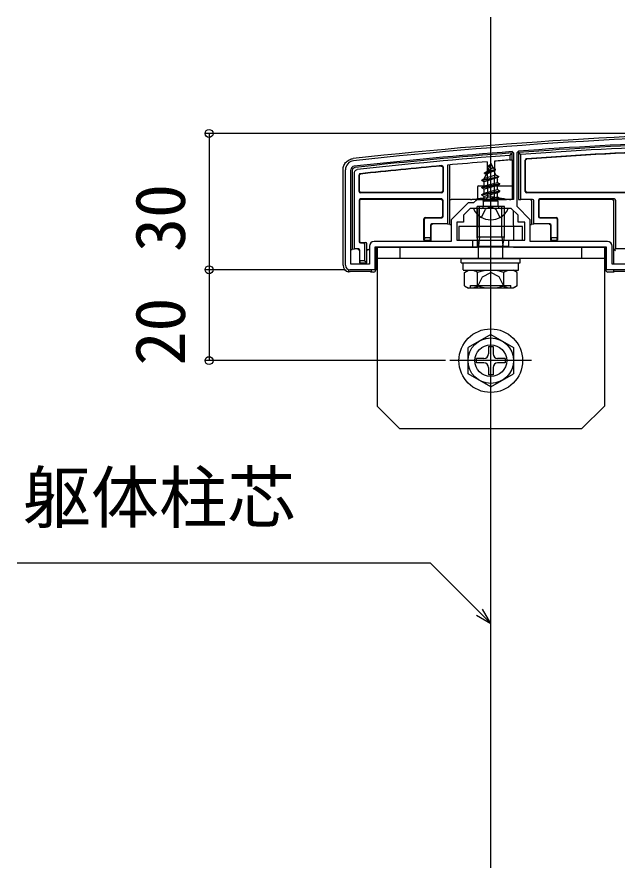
# Model space of a CAD drawing. Units: millimetres, scale not verified. Extents: x -875 to 875, y -1299 to 1291.
# Drawn here: x 607.2 to 739.5, y 404.2 to 591.5 of the extents above; entities that cross this region are included whole.
import ezdxf
from ezdxf.enums import TextEntityAlignment as Align

# ---------------------------------------------------------------- set-up
doc = ezdxf.new("R2010")
doc.units = ezdxf.units.MM
doc.header["$LTSCALE"] = 8
for name, color, linetype in [('0-2_YKK_11', 7, 'Continuous'), ('0-4_YKK_13', 4, 'Continuous'), ('0-5_YKK_D', 6, 'Continuous'), ('0-7_YSS_K', 3, 'Continuous')]:
    doc.layers.add(name, color=color, linetype=linetype)
doc.styles.add('ＭＳ ゴシック', font='')
doc.styles.get('ＭＳ ゴシック').set_extended_font_data('MS Gothic')

msp = doc.modelspace()

# ---------------------------------------------------------------- linework, layer by layer
at = {"layer": '0-2_YKK_11'}
for p, q in [((679.49, 536.829), (679.49, 557.829)), ((680.69, 537.029), (680.69, 557.829))]:
    msp.add_line(p, q, dxfattribs=at)
for points in [[(737.19, 542.029), (720.19, 542.029), (720.19, 546.826), (717.29, 549.726), (717.29, 561.644), (717.568, 561.944)], [(716.168, 561.84), (716.49, 561.541), (716.49, 551.329), (708.49, 551.329), (707.69, 550.529), (706.493, 550.529), (702.79, 546.826), (702.79, 542.029), (685.79, 542.029)], [(790.49, 535.829), (736.99, 535.829), (736.99, 540.829), (715.49, 540.829), (715.49, 542.329), (718.99, 542.329), (718.99, 546.329), (717.49, 546.329), (717.49, 547.829), (715.99, 549.329), (711.949, 549.329), (711.765, 549.449), (711.215, 549.449), (711.032, 549.329), (706.99, 549.329), (705.49, 547.829), (705.49, 546.329), (703.99, 546.329), (703.99, 542.329), (707.49, 542.329), (707.49, 540.829), (685.99, 540.829), (685.99, 535.829), (680.49, 535.829)], [(684.79, 541.029), (684.79, 537.029), (680.69, 537.029)], [(790.29, 537.029), (738.19, 537.029), (738.19, 541.029)]]:
    msp.add_lwpolyline(points, dxfattribs=at)
for centre, radius, start, end in [((790.768, -434.174), 1000.004, 90.07337, 96.28629), ((790.768, -434.172), 998.802, 90.07336, 94.20284), ((790.769, -434.18), 998.809, 94.28341, 96.28629), ((681.49, 557.829), 2, 96.28628, 180), ((681.49, 557.829), 0.8, 96.28629, 180.00001), ((685.79, 541.029), 1, 90.00001, 179.99999), ((737.19, 541.029), 1, 0.00001, 89.99999), ((680.49, 536.829), 1, 180.00001, 269.99999)]:
    msp.add_arc(centre, radius, start, end, dxfattribs=at)
at = {"layer": '0-4_YKK_13'}
for p, q in [((711.49, 545.829), (711.49, 559.982)), ((715.69, 561.002), (716.19, 561.541)), ((715.69, 561.002), (715.69, 559.999)), ((715.69, 559.999), (716.19, 560.036)), ((716.19, 560.036), (716.19, 561.541)), ((717.59, 561.644), (718.09, 561.18)), ((718.09, 551.329), (718.09, 561.18)), ((700.912, 558.365), (700.912, 553.129)), ((700.99, 558.451), (700.99, 553.05)), ((701.99, 558.869), (701.99, 545.907)), ((710.699, 559.609), (710.739, 551.829)), ((711.49, 559.329), (710.743, 557.526)), ((710.743, 557.526), (711.914, 558.305)), ((710.89, 558.639), (711.144, 558.492)), ((711.49, 559.329), (711.914, 558.305)), ((711.914, 558.305), (712.54, 557.944)), ((712.283, 559.736), (712.241, 551.829)), ((719.09, 553.05), (719.09, 559.97)), ((719.169, 553.129), (719.169, 559.897)), ((678.99, 536.826), (678.99, 557.833)), ((681.49, 540.407), (681.49, 557.21)), ((682.49, 553.05), (682.49, 556.663)), ((682.569, 553.129), (682.569, 556.593)), ((709.49, 555.559), (713.24, 556.354)), ((709.49, 555.459), (713.24, 556.254)), ((710.458, 556.836), (710.066, 555.891)), ((710.066, 555.891), (712.56, 556.747)), ((710.09, 557.049), (712.54, 557.844)), ((710.09, 557.149), (710.743, 557.526)), ((710.09, 557.049), (710.458, 556.836)), ((710.458, 556.836), (712.189, 557.641)), ((712.189, 557.641), (712.54, 557.844)), ((712.189, 557.641), (712.56, 556.747)), ((712.54, 557.844), (712.54, 557.944)), ((712.56, 556.747), (713.24, 556.354)), ((712.856, 556.032), (713.24, 556.254)), ((713.24, 556.254), (713.24, 556.354)), ((709.49, 555.559), (710.066, 555.891)), ((709.49, 555.459), (709.49, 555.559)), ((709.49, 555.459), (710.015, 555.156)), ((713.49, 554.764), (709.49, 553.969)), ((709.49, 553.869), (713.49, 554.664)), ((712.856, 556.032), (710.015, 555.156)), ((710.015, 554.272), (710.015, 555.156)), ((710.015, 554.272), (712.965, 555.067)), ((712.965, 554.361), (710.015, 553.566)), ((712.856, 556.032), (712.965, 555.768)), ((712.965, 555.067), (712.965, 555.768)), ((712.965, 555.067), (713.49, 554.764)), ((712.965, 554.361), (713.49, 554.664)), ((712.965, 553.477), (712.965, 554.361)), ((713.49, 554.664), (713.49, 554.764)), ((700.69, 552.75), (682.79, 552.75)), ((700.612, 552.829), (682.869, 552.829)), ((708.56, 554.03), (708.546, 551.329)), ((708.863, 554.329), (716.118, 554.329)), ((709.49, 553.969), (710.015, 554.272)), ((709.49, 553.869), (709.49, 553.969)), ((709.49, 553.869), (710.015, 553.566)), ((709.49, 552.379), (713.49, 553.174)), ((713.49, 553.074), (709.49, 552.279)), ((710.015, 552.682), (710.015, 553.566)), ((710.015, 552.682), (712.965, 553.477)), ((712.965, 552.771), (710.015, 551.976)), ((712.965, 553.477), (713.49, 553.174)), ((712.965, 551.887), (712.965, 552.771)), ((716.421, 554.03), (716.434, 551.454)), ((788.49, 552.75), (719.39, 552.75)), ((754.19, 552.829), (719.469, 552.829)), ((682.49, 551.107), (682.49, 542.05)), ((682.569, 551.029), (682.569, 542.129)), ((700.69, 551.407), (682.79, 551.407)), ((700.612, 551.329), (682.869, 551.329)), ((700.912, 547.629), (700.912, 551.029)), ((700.99, 547.55), (700.99, 551.107)), ((702.49, 551.329), (702.79, 551.329)), ((707.063, 551.329), (702.79, 551.329)), ((708.053, 551.329), (707.355, 551.329)), ((708.053, 551.329), (714.927, 551.329)), ((708.546, 551.329), (708.546, 551.321)), ((709.49, 552.279), (710.015, 551.976)), ((709.711, 550.916), (710.015, 551.092)), ((713.125, 550.916), (709.711, 550.916)), ((709.855, 549.829), (709.855, 550.916)), ((710.015, 551.092), (710.015, 551.976)), ((710.015, 551.092), (712.965, 551.887)), ((710.132, 550.916), (713.49, 551.584)), ((713.49, 551.484), (710.635, 550.916)), ((712.241, 551.829), (710.739, 551.829)), ((710.739, 551.829), (710.74, 551.715)), ((711.49, 529.26), (711.49, 552.26)), ((712.965, 551.181), (711.984, 550.916)), ((712.241, 551.715), (712.241, 551.829)), ((712.965, 551.887), (713.49, 551.584)), ((712.965, 551.181), (713.49, 551.484)), ((712.965, 550.916), (712.965, 551.181)), ((713.125, 549.829), (713.125, 550.916)), ((713.49, 551.484), (713.49, 551.584)), ((715.626, 551.329), (714.927, 551.329)), ((720.686, 551.329), (718.09, 551.329)), ((720.49, 551.029), (720.49, 545.892)), ((721.99, 551.107), (721.99, 547.55)), ((722.069, 551.029), (722.069, 547.629)), ((738.686, 551.407), (722.29, 551.407)), ((738.19, 551.329), (722.369, 551.329)), ((738.686, 551.407), (738.19, 551.392)), ((738.49, 551.092), (738.49, 540.392)), ((738.99, 540.407), (738.99, 551.108)), ((715.086, 549.329), (707.895, 549.329)), ((714.49, 549.76), (708.49, 549.76)), ((708.49, 543.107), (708.49, 549.76)), ((708.535, 549.329), (708.49, 540.829)), ((709.03, 543.107), (709.03, 549.76)), ((709.44, 547.363), (710.345, 549.178)), ((711.49, 549.787), (710.345, 549.178)), ((711.49, 549.787), (712.635, 549.178)), ((713.54, 547.363), (712.635, 549.178)), ((713.95, 543.107), (713.95, 549.76)), ((714.49, 543.107), (714.49, 549.76)), ((716.448, 548.871), (716.482, 542.329)), ((696.869, 542.829), (696.869, 546.95)), ((697.09, 547.329), (700.612, 547.329)), ((697.169, 547.25), (700.69, 547.25)), ((722.29, 547.25), (725.812, 547.25)), ((722.369, 547.329), (725.89, 547.329)), ((726.112, 546.95), (726.112, 542.829)), ((726.19, 547.029), (726.19, 542.329)), ((698.212, 545.607), (698.212, 542.829)), ((698.29, 545.529), (698.29, 542.329)), ((698.29, 545.529), (698.29, 545.529)), ((701.99, 545.907), (698.512, 545.907)), ((720.19, 545.829), (720.49, 545.829)), ((720.49, 545.892), (720.49, 545.829)), ((724.469, 545.907), (720.99, 545.907)), ((724.69, 542.329), (724.69, 545.529)), ((724.69, 545.529), (724.69, 545.529)), ((724.769, 542.829), (724.769, 545.607)), ((682.79, 541.75), (683.386, 541.75)), ((682.869, 541.829), (683.89, 541.829)), ((683.89, 541.766), (683.386, 541.75)), ((683.69, 541.45), (683.69, 537.829)), ((684.19, 541.466), (684.19, 541.529)), ((698.212, 542.829), (696.869, 542.829)), ((698.227, 542.329), (698.212, 542.829)), ((698.227, 542.329), (698.29, 542.329)), ((698.29, 542.329), (698.29, 542.029)), ((708.49, 543.107), (714.49, 543.107)), ((708.815, 541.107), (708.49, 543.107)), ((709.03, 543.107), (708.815, 541.107)), ((713.95, 543.107), (714.165, 541.107)), ((714.165, 541.107), (714.49, 543.107)), ((724.753, 542.329), (724.69, 542.329)), ((724.69, 542.329), (724.69, 542.029)), ((724.769, 542.829), (724.753, 542.329)), ((724.753, 542.329), (726.127, 542.329)), ((726.112, 542.829), (724.769, 542.829)), ((726.127, 542.329), (726.112, 542.829)), ((726.127, 542.329), (726.19, 542.329)), ((680.69, 540.329), (680.99, 540.329)), ((680.99, 540.392), (680.99, 540.329)), ((682.39, 540.407), (681.49, 540.407)), ((682.604, 540.022), (682.604, 540.021)), ((682.604, 540.021), (682.604, 537.329)), ((682.69, 537.829), (682.69, 540.107)), ((684.49, 540.329), (684.79, 540.329)), ((686.19, 540.812), (686.19, 535.828)), ((686.29, 540.829), (708.49, 540.829)), ((686.49, 540.829), (686.49, 505.829)), ((736.49, 540.829), (686.49, 540.829)), ((691.49, 540.829), (691.49, 538.329)), ((708.656, 540.905), (708.49, 540.829)), ((708.815, 538.329), (708.815, 541.107)), ((715.574, 540.92), (708.953, 540.92)), ((714.165, 538.329), (714.165, 541.107)), ((716.49, 540.829), (736.69, 540.829)), ((731.49, 540.829), (731.49, 538.329)), ((736.49, 540.829), (736.49, 505.829)), ((736.79, 535.828), (736.79, 540.812)), ((738.49, 540.392), (738.99, 540.407)), ((738.49, 540.392), (738.49, 540.329)), ((738.65, 540.322), (738.49, 540.329)), ((738.49, 540.329), (738.49, 537.029)), ((738.656, 540.32), (738.953, 540.022)), ((743.269, 540.407), (738.99, 540.407)), ((682.69, 537.829), (682.675, 537.329)), ((683.69, 537.829), (682.69, 537.829)), ((736.49, 538.329), (686.49, 538.329)), ((704.99, 537.329), (704.99, 538.329)), ((704.99, 538.329), (717.99, 538.329)), ((717.99, 537.329), (717.99, 538.329)), ((680.19, 535.875), (680.19, 535.358)), ((682.675, 537.329), (682.604, 537.329)), ((704.99, 537.329), (717.99, 537.329)), ((705.433, 537.329), (717.615, 537.329)), ((705.433, 535.807), (705.433, 537.329)), ((705.717, 535.26), (706.583, 535.76)), ((706.583, 535.76), (716.398, 535.76)), ((717.264, 535.26), (716.398, 535.76)), ((738.49, 535.829), (738.49, 535.329)), ((684.728, 535.42), (680.653, 535.42)), ((685.691, 535.329), (685.19, 535.329)), ((705.717, 532.26), (705.717, 535.26)), ((708.39, 531.76), (709.637, 534.26)), ((708.604, 532.275), (708.604, 535.245)), ((709.637, 534.26), (711.49, 535.246)), ((713.344, 534.26), (711.49, 535.246)), ((714.59, 531.76), (713.344, 534.26)), ((714.377, 532.275), (714.377, 535.245)), ((717.264, 532.26), (717.264, 535.26)), ((738.49, 535.329), (737.289, 535.329)), ((738.656, 535.405), (738.49, 535.329)), ((743.028, 535.42), (738.953, 535.42)), ((705.717, 532.26), (706.583, 531.76)), ((707.058, 531.76), (707.058, 532.36)), ((707.058, 532.36), (715.922, 532.36)), ((715.922, 531.76), (715.922, 532.36)), ((717.264, 532.26), (716.398, 531.76)), ((716.398, 531.76), (706.583, 531.76)), ((711.49, 506.829), (711.49, 524.829)), ((711.49, 521.579), (706.49, 518.692)), ((711.49, 521.579), (716.49, 518.692)), ((710.99, 518.979), (710.99, 517.329)), ((710.99, 518.979), (711.99, 518.979)), ((711.99, 518.979), (711.99, 517.329)), ((706.49, 512.965), (706.49, 518.692)), ((716.49, 518.692), (716.49, 512.965)), ((720.49, 515.829), (702.49, 515.829)), ((709.99, 516.329), (708.34, 516.329)), ((708.34, 515.329), (708.34, 516.329)), ((709.99, 515.329), (708.34, 515.329)), ((714.64, 516.329), (712.99, 516.329)), ((714.64, 515.329), (712.99, 515.329)), ((714.64, 516.329), (714.64, 515.329)), ((710.99, 514.329), (710.99, 512.679)), ((711.99, 514.329), (711.99, 512.679)), ((711.49, 510.079), (706.49, 512.965)), ((711.99, 512.679), (710.99, 512.679)), ((711.49, 510.079), (716.49, 512.965)), ((691.49, 500.829), (686.49, 505.829)), ((731.49, 500.829), (736.49, 505.829)), ((731.49, 500.829), (691.49, 500.829))]:
    msp.add_line(p, q, dxfattribs=at)
for points in [[(678.99, 557.833), (679.002, 558.076), (679.037, 558.315), (679.096, 558.551), (679.177, 558.781), (679.28, 559), (679.403, 559.209), (679.547, 559.405), (679.709, 559.586), (679.888, 559.75), (680.081, 559.896), (680.29, 560.023), (680.508, 560.129), (680.735, 560.213), (680.97, 560.274), (681.212, 560.313)], [(716.19, 560.036), (716.19, 551.329), (715.917, 551.329)], [(717.59, 561.644), (717.59, 551.329), (718.09, 551.329)], [(719.369, 560.27), (719.228, 560.223), (719.127, 560.114), (719.09, 559.97)], [(719.169, 559.897), (719.206, 560.041), (719.306, 560.149), (719.447, 560.197)], [(681.605, 558.344), (681.295, 558.227), (681.073, 557.98), (680.99, 557.658)], [(681.605, 558.344), (681.606, 558.345), (681.607, 558.345), (681.61, 558.345), (681.612, 558.345), (681.614, 558.345)], [(700.585, 558.664), (700.746, 558.633), (700.866, 558.523), (700.912, 558.365)], [(700.99, 558.451), (700.945, 558.609), (700.825, 558.719), (700.663, 558.75)], [(701.99, 545.907), (702.49, 545.892), (702.49, 558.914)], [(710.89, 558.639), (710.89, 558.739), (711.358, 559.009)], [(680.99, 557.65), (680.99, 540.392), (681.49, 540.407)], [(681.49, 557.21), (681.57, 557.534), (681.792, 557.781), (682.106, 557.896)], [(682.758, 556.962), (682.622, 556.912), (682.525, 556.804), (682.49, 556.663)], [(682.569, 556.593), (682.604, 556.733), (682.7, 556.841), (682.836, 556.891)], [(710.09, 557.049), (710.09, 557.149), (712.54, 557.944)], [(709.49, 552.279), (709.49, 552.379), (710.015, 552.682)], [(712.965, 552.771), (713.49, 553.074), (713.49, 553.174)], [(707.063, 551.329), (707.192, 551.329), (707.297, 551.329), (707.355, 551.329)], [(710.51, 551.656), (710.629, 551.668), (710.711, 551.689), (710.74, 551.715)], [(712.241, 551.715), (712.269, 551.689), (712.351, 551.668), (712.471, 551.656)], [(715.626, 551.329), (715.684, 551.329), (715.788, 551.329), (715.917, 551.329)], [(720.49, 545.892), (720.99, 545.907), (720.99, 551.029)], [(696.853, 542.329), (696.79, 542.329), (696.79, 547.029)], [(702.49, 545.892), (702.49, 545.829), (702.79, 545.829)], [(684.19, 537.329), (684.19, 541.466), (684.19, 541.466)], [(696.869, 542.829), (696.853, 542.329), (698.227, 542.329)], [(682.675, 537.329), (684.19, 537.329), (683.69, 537.829)], [(685.19, 535.829), (685.19, 535.329), (685.025, 535.405)], [(705.433, 535.76), (717.615, 535.76), (717.615, 537.283)], [(680.356, 535.419), (680.394, 535.422), (680.472, 535.42), (680.579, 535.42)]]:
    msp.add_lwpolyline(points, dxfattribs=at)
msp.add_lwpolyline([(704.49, 542.329), (718.49, 542.329), (718.49, 545.329), (704.49, 545.329)], close=True, dxfattribs=at)
for radius in [7, 5, 3.5]:
    msp.add_circle((711.49, 515.829), radius, dxfattribs=at)
for centre, radius, start, end in [((790.768, -434.17), 1000.5, 90.07309, 96.28654), ((790.768, -434.17), 998.5, 90.06763, 94.20284), ((790.768, -434.17), 998, 90.09584, 94.17617), ((790.768, -434.17), 997, 90.13094, 94.1067), ((790.768, -434.17), 996.922, 92.10333, 94.1025), ((790.768, -434.17), 998.5, 94.2834, 96.27602), ((790.768, -434.17), 998, 94.31433, 96.25077), ((790.768, -434.17), 997, 94.31867, 94.51509), ((790.768, -434.17), 997, 95.18524, 96.21936), ((790.768, -434.17), 996.922, 95.19018, 96.21531), ((790.768, -434.17), 997, 94.6064, 95.10866), ((681.69, 557.65), 0.7, 179.30522, 180), ((682.79, 553.05), 0.3, 180.00157, 269.99843), ((682.869, 553.129), 0.3, 180.00157, 269.99843), ((700.612, 553.129), 0.3, 270.00157, 359.99843), ((700.69, 553.05), 0.3, 270.00157, 359.99843), ((719.39, 553.05), 0.3, 180.00157, 269.99843), ((719.469, 553.129), 0.3, 180.00157, 269.99843), ((682.79, 551.107), 0.3, 90.00157, 179.99843), ((682.869, 551.029), 0.3, 90.00157, 179.99843), ((700.612, 551.029), 0.3, 0.00157, 89.99843), ((700.69, 551.107), 0.3, 0.00157, 89.99843), ((720.19, 551.029), 0.3, 0, 90), ((722.29, 551.107), 0.3, 90.00157, 179.99843), ((722.369, 551.029), 0.3, 90.00157, 179.99843), ((738.19, 551.029), 0.3, 0, 90), ((707.895, 549.174), 0.154, 90, 207.28096), ((711.49, 551.029), 4.2, 207.28096, 332.71904), ((709.355, 549.829), 0.5, 270, 0), ((713.625, 549.829), 0.5, 180, 270), ((715.086, 549.174), 0.154, 332.71904, 90), ((697.09, 547.029), 0.3, 90.00157, 179.99843), ((697.169, 546.95), 0.3, 90.00157, 179.99843), ((700.612, 547.629), 0.3, 270.00157, 359.99843), ((700.69, 547.55), 0.3, 270.00157, 359.99843), ((722.29, 547.55), 0.3, 180.00157, 269.99843), ((722.369, 547.629), 0.3, 180.00157, 269.99843), ((725.812, 546.95), 0.3, 0.00157, 89.99843), ((725.89, 547.029), 0.3, 0.00157, 89.99843), ((698.512, 545.607), 0.3, 90.00157, 179.99843), ((724.469, 545.607), 0.3, 0.00157, 89.99843), ((682.79, 542.05), 0.3, 180.00157, 269.99843), ((682.869, 542.129), 0.3, 180.00157, 269.99843), ((683.89, 541.529), 0.3, 0, 90), ((682.39, 540.107), 0.3, 0.00157, 89.99843), ((684.49, 540.029), 0.3, 90, 180), ((707.146, 533.095), 2.598, 55.86369, 115.45615), ((711.49, 526.139), 9.553, 72.41205, 107.58795), ((715.835, 533.095), 2.598, 64.54385, 124.13631), ((707.146, 534.426), 2.598, 244.54385, 304.13631), ((711.49, 541.382), 9.553, 252.41205, 287.58795), ((715.835, 534.426), 2.598, 235.86369, 295.45615), ((709.99, 517.329), 1, 270, 0), ((712.99, 517.329), 1, 180, 270), ((709.99, 514.329), 1, 0, 90), ((712.99, 514.329), 1, 90, 180)]:
    msp.add_arc(centre, radius, start, end, dxfattribs=at)
for centre, major_axis, ratio, start_param, end_param in [((708.863, 554.029), (-0.303, 0), 0.991228, 4.712389, 6.2779493), ((716.118, 554.029), (-0.303, 0), 0.991228, 4.4708766, 4.712389), ((716.118, 554.029), (-0.303, 0), 0.991228, 3.1468286, 4.4708766), ((711.49, 550.83), (-4.247, 0), 0.2, 4.9453979, 5.6551575), ((711.49, 550.83), (-4.247, 0), 0.2, 3.7696205, 4.4793801), ((720.686, 551.029), (-0.304, 0), 0.986394, 3.1415927, 4.712389), ((738.19, 551.092), (-0.215, 0.209), 0.999567, 3.911932, 5.4818675), ((738.19, 551.082), (0.214, 0.217), 0.969074, 5.5054223, 5.5062831), ((738.686, 551.107), (0.304, 0.01), 0.986381, 6.2522069, 7.8221424), ((698.59, 545.529), (0.12, 0.275), 0.999508, 0.4125047, 1.9826091), ((724.39, 545.529), (-0.12, 0.275), 0.999508, 4.3005762, 5.8706806), ((683.386, 541.45), (0.304, 0.01), 0.986381, 6.2522069, 7.8221424), ((683.89, 541.466), (-0.215, 0.209), 0.999567, 3.911932, 5.4818675), ((682.305, 540.022), (-0.115, 0.277), 0.992623, 4.322301, 5.8878614), ((684.49, 540.022), (-0.213, -0.213), 0.994778, 3.9296088, 5.4951691), ((708.953, 540.902), (-0.3, 0), 0.061143, 4.7121317, 6.1503525), ((738.65, 540.022), (0, 0.3), 0.133333, 6.1506338, 6.2779493), ((680.493, 536.832), (-1.065, -1.065), 0.99628, 5.4996506, 6.8675658), ((685.689, 535.83), (0.355, -0.355), 0.99628, 5.4996506, 7.06672), ((737.291, 535.83), (-0.355, -0.355), 0.99628, 5.4996506, 7.06672), ((680.75, 537.088), (-2.691, -1.61), 0.42434, 1.1193596, 1.1798003), ((680.653, 535.402), (-0.3, 0), 0.061163, 4.712389, 4.9625918), ((684.728, 535.402), (-0.3, 0), 0.061163, 3.2741442, 4.712389), ((738.953, 535.402), (-0.3, 0), 0.061163, 4.712389, 6.1506338)]:
    msp.add_ellipse(centre, major_axis=major_axis, ratio=ratio, start_param=start_param, end_param=end_param, dxfattribs=at)
at = {"layer": '0-5_YKK_D'}
for p, q in [((788.49, 565.829), (648.49, 565.829)), ((649.49, 565.829), (649.49, 535.829)), ((679.49, 535.829), (648.49, 535.829)), ((679.49, 535.829), (648.49, 535.829)), ((649.49, 535.829), (649.49, 515.829)), ((701.49, 515.829), (648.49, 515.829))]:
    msp.add_line(p, q, dxfattribs=at)
for points in [[(711.49, 457.98), (709.015, 460.455), (698.225, 471.245), (607.215, 471.245)], [(708.352, 459.792), (711.49, 457.98), (709.679, 461.118)]]:
    msp.add_lwpolyline(points, dxfattribs=at)
for centre in [(649.49, 565.829), (649.49, 535.829), (649.49, 535.829), (649.49, 515.829)]:
    msp.add_circle(centre, 0.875, dxfattribs=at)
at = {"layer": '0-7_YSS_K'}
msp.add_line((711.49, 404.174), (711.49, 591.458), dxfattribs=at)

# ---------------------------------------------------------------- texts
at = {"layer": '0-5_YKK_D', "style": 'ＭＳ ゴシック'}
for s, p in [('30', (647.49, 539.749)), ('20', (647.49, 514.749))]:
    msp.add_text(s, height=11, rotation=90, dxfattribs=at).set_placement(p, align=Align.BOTTOM_LEFT)
msp.add_text('躯体柱芯', height=11, dxfattribs=at).set_placement((608.469, 476.911), align=Align.BOTTOM_LEFT)

doc.saveas('drawing.dxf')
